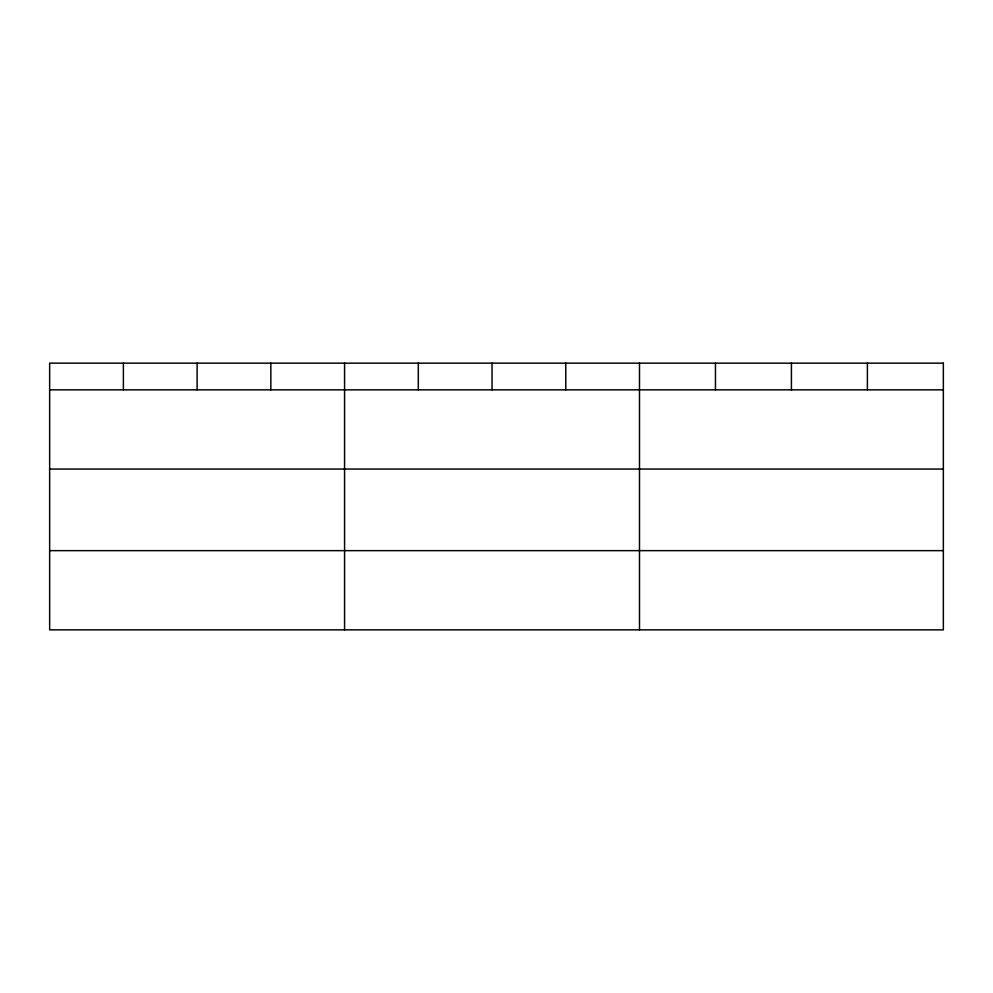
<?xml version="1.0" encoding="UTF-8"?>
<svg xmlns="http://www.w3.org/2000/svg" width="993" height="993" viewBox="0 0 993 993"><rect width="100%" height="100%" fill="white"/><g stroke="black" fill="none" stroke-linecap="round" stroke-linejoin="round"><path stroke-width="1.49" d="M49.65 389.839L943.35 389.839M49.65 469.044L943.35 469.044M49.65 550.643L943.35 550.643M867.385 363.153L867.385 389.839M791.421 363.153L791.421 389.839M715.457 363.153L715.457 389.839M639.492 363.153L639.492 629.847M565.762 363.153L565.762 389.839M492.031 363.153L492.031 389.839M418.301 363.153L418.301 389.839M344.571 363.153L344.571 629.847M270.841 363.153L270.841 389.839M197.111 363.153L197.111 389.839M123.38 363.153L123.38 389.839M943.35 363.153L49.65 363.153L49.65 629.847L943.35 629.847L943.35 363.153"/></g></svg>
